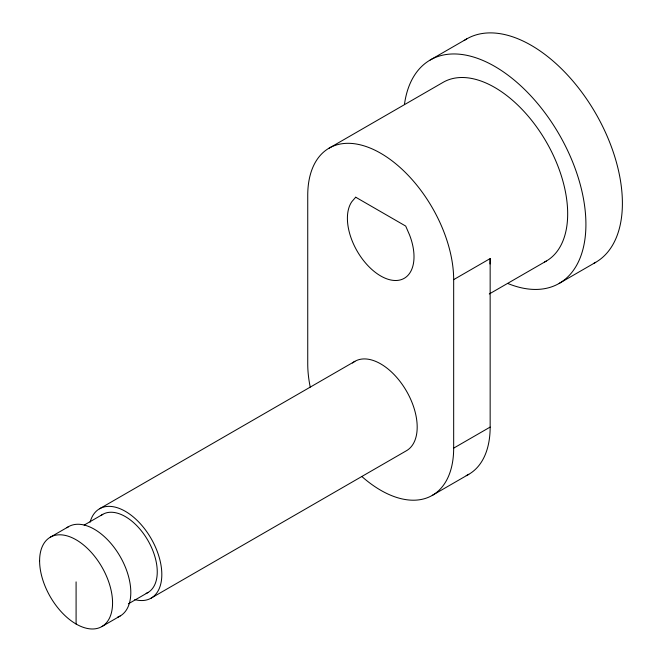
<?xml version="1.0" encoding="UTF-8"?>
<svg xmlns="http://www.w3.org/2000/svg" width="662" height="662" viewBox="0 0 662 662"><rect width="100%" height="100%" fill="white"/><g stroke="black" fill="none" stroke-linecap="round" stroke-linejoin="round"><path stroke-width="0.99" d="M361.824 476.491A103.189 59.572 60 0 0 453.669 448.141L453.669 279.637A103.189 59.572 60 0 0 380.708 153.261A103.189 59.572 60 0 0 307.739 195.389L307.739 363.893A103.189 59.572 60 0 0 310.23 387.129M466.205 475.664A103.189 59.572 60 0 0 490.153 427.081L490.153 258.577L453.669 279.637M430.217 59.994L466.702 38.934M329.113 148.156L443.118 82.336A103.189 59.572 60 0 1 547.135 143.364A103.189 59.572 60 0 1 544.603 261.978M50.287 537.205L68.534 526.679M99.54 508.772L354.906 361.336M84.157 525.098L102.767 514.357M489.276 293.978L546.307 261.06M559.2 283.394L595.684 262.334M128.42 603.802L147.907 592.548M101.882 626.566L120.12 616.032M151.135 598.134L406.501 450.698A51.595 29.79 60 0 0 405.21 388.95A51.595 29.79 60 0 0 352.507 363.008M453.669 448.141L490.153 427.081M432.303 495.375L468.779 474.315M76.089 581.89L76.089 624.009M101.145 515.433A45.14 26.066 60 0 1 147.907 540.424A45.14 26.066 60 0 1 146.161 593.409M66.903 527.738A51.595 29.79 60 0 1 120.542 557.197A51.595 29.79 60 0 1 117.472 617.282M90.098 522.202A51.595 29.79 60 0 1 151.135 538.562A51.595 29.79 60 0 1 134.775 599.598M490.153 258.577A103.189 59.572 60 0 1 489.996 263.973M464.236 40.465A128.982 74.467 60 0 1 595.262 112.672A128.982 74.467 60 0 1 593.988 263.261M404.49 104.207A128.982 74.467 60 0 1 499.165 69.08A128.982 74.467 60 0 1 585.804 219.139A128.982 74.467 60 0 1 508.044 283.576M355.709 197.21L351.87 201.637A47.093 27.192 60 0 0 380.708 275.971A47.093 27.192 60 0 0 409.546 234.936L405.698 226.073L355.709 197.21M39.604 560.822A51.595 29.79 60 0 0 94.327 628.9A51.595 29.79 60 0 0 94.327 555.939A51.595 29.79 60 0 0 39.604 560.822"/></g></svg>
